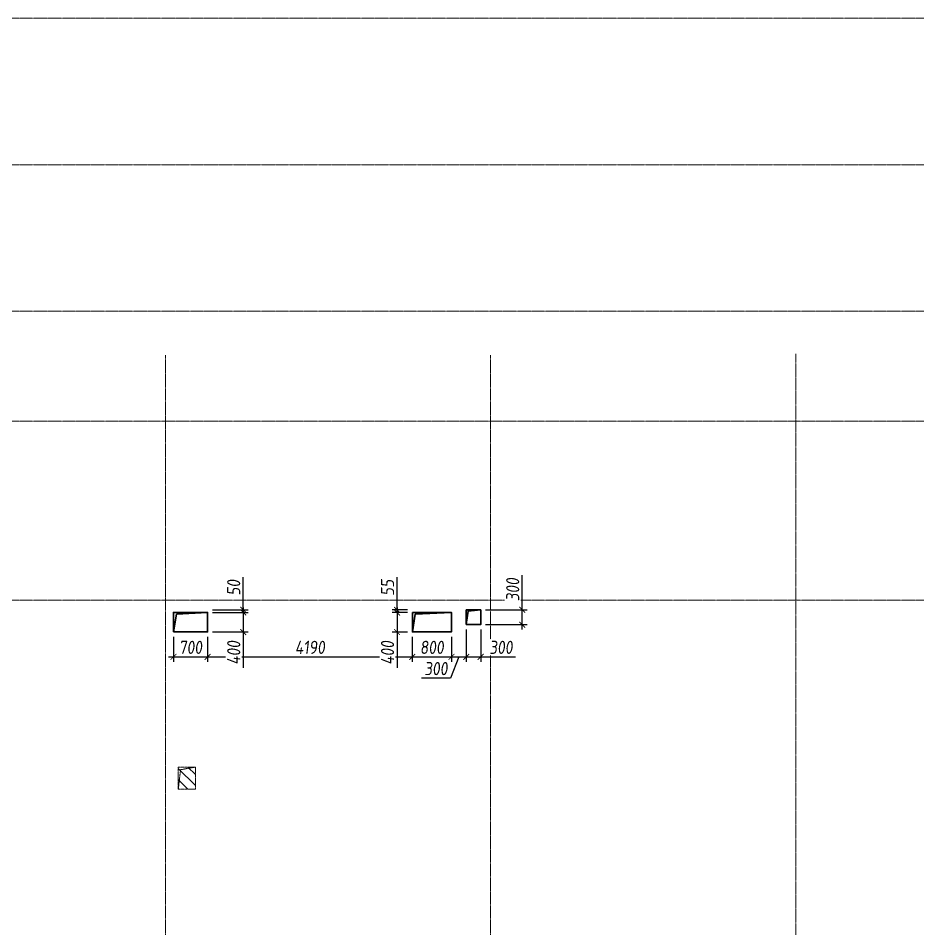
# Model space of a CAD drawing. Header units: millimetres. Extents: x -233751 to 529254, y -907864 to 285890.
# Drawn here: x -24368 to -5832, y 75955 to 94601 of the extents above; entities that cross this region are included whole.
import ezdxf

# ---------------------------------------------------------------- set-up
doc = ezdxf.new("R2010")
doc.units = ezdxf.units.MM
doc.linetypes.add('ADSK_Штриховая_ш2 п1', pattern=[3, 2, -1])
doc.linetypes.add('осевая', pattern=[2, 1.25, -0.25, 0.25, -0.25])
doc.layers.get('0').update_dxf_attribs({"lineweight": 30})
doc.layers.get('Defpoints').update_dxf_attribs({"lineweight": 0})
for name, color, linetype, lineweight in [('КР_Новые отверстия', 5, 'Continuous', 30), ('КР_Оси', 7, 'Continuous', 5), ('КР_Размеры отверстия', 7, 'Continuous', 5), ('КР_Сущ отверстия', 6, 'Continuous', 15)]:
    doc.layers.add(name, color=color, linetype=linetype, lineweight=lineweight)
doc.styles.add('ISOCPEUR', font='isocpeur.ttf', dxfattribs={"width": 0.85, "oblique": 7})
doc.dimstyles.new('R_100', dxfattribs={"dimtxt": 270, "dimasz": 120, "dimexe": 100, "dimexo": 100, "dimgap": 60, "dimtad": 1, "dimdec": 0, "dimrnd": 5, "dimzin": 0, "dimdsep": 46, "dimtxsty": 'ISOCPEUR', "dimblk": 'ARCHTICK', "dimcen": 0, "dimdle": 100, "dimclrd": 256, "dimclre": 256, "dimclrt": 256, "dimadec": 0, "dimazin": 0, "dimtfac": 2, "dimtdec": 0, "dimtmove": 0, "dimatfit": 3, "dimfxl": 1, "dimtvp": 3, "dimtfill": 1, "dimtolj": 1, "dimtzin": 0, "dimarcsym": 0})

# ---------------------------------------------------------------- blocks, each defined once
blk = doc.blocks.new('*U2062')
at = {"color": 0, "linetype": 'ByBlock', "lineweight": -2, "ltscale": 10}
blk.add_line((0, 0), (-74924, 0), dxfattribs=at)
blk = doc.blocks.new('*U2063')
at = {"color": 0, "linetype": 'ByBlock', "lineweight": -2, "ltscale": 10}
blk.add_line((0, 0), (-74924, 0), dxfattribs=at)
blk = doc.blocks.new('*U2064')
at = {"color": 0, "linetype": 'ByBlock', "lineweight": -2, "ltscale": 10}
blk.add_line((0, 0), (-74924, 0), dxfattribs=at)
blk = doc.blocks.new('*U2065')
at = {"color": 0, "linetype": 'ByBlock', "lineweight": -2, "ltscale": 10}
blk.add_line((0, 0), (-74924, 0), dxfattribs=at)
blk = doc.blocks.new('*U2066')
at = {"color": 0, "linetype": 'ByBlock', "lineweight": -2, "ltscale": 10}
blk.add_line((0, 0), (-74924, 0), dxfattribs=at)
blk = doc.blocks.new('*U2078')
at = {"color": 0, "linetype": 'ByBlock', "lineweight": -2, "ltscale": 10}
blk.add_line((0, 0), (0, -34307), dxfattribs=at)
blk = doc.blocks.new('*U2079')
at = {"color": 0, "linetype": 'ByBlock', "lineweight": -2, "ltscale": 10}
blk.add_line((0, 0), (0, -34307), dxfattribs=at)
blk = doc.blocks.new('*U2080')
at = {"color": 0, "linetype": 'ByBlock', "lineweight": -2, "ltscale": 10}
blk.add_line((0, 0), (0, -34307), dxfattribs=at)
blk = doc.blocks.new('_ArchTick')
at = {"color": 0, "linetype": 'ByBlock', "const_width": 0.15}
blk.add_lwpolyline([(-0.5, -0.5), (0.5, 0.5)], dxfattribs=at)
blk = doc.blocks.new('*D1028')
at = {"layer": 'Defpoints', "color": 0, "transparency": 16777216}
for p in [(-21191, 82033), (-20491, 82033)]:
    blk.add_point(p, dxfattribs=at)
at = {"layer": 'КР_Размеры отверстия', "lineweight": -2, "transparency": 16777216}
for p, q in [((-21191, 81933), (-21191, 81423)), ((-20491, 81933), (-20491, 81423)), ((-21291, 81523), (-20391, 81523))]:
    blk.add_line(p, q, dxfattribs=at)
at = {"layer": 'КР_Размеры отверстия', "lineweight": -2, "transparency": 16777216, "xscale": 120, "yscale": 120, "zscale": 120, "rotation": 180}
blk.add_blockref('_ArchTick', (-21191, 81523), dxfattribs=at)
at = {"layer": 'КР_Размеры отверстия', "lineweight": -2, "transparency": 16777216, "xscale": 120, "yscale": 120, "zscale": 120}
blk.add_blockref('_ArchTick', (-20491, 81523), dxfattribs=at)
at = {"layer": 'КР_Размеры отверстия', "transparency": 16777216, "insert": (-20841, 81718), "char_height": 270, "attachment_point": 5, "style": 'ISOCPEUR', "bg_fill": 3, "box_fill_scale": 1.1, "bg_fill_color": 256, "bg_fill_true_color": 13158600, "bg_fill_transparency": 0}
blk.add_mtext('\\A1;700', dxfattribs=at)
at = {"layer": 'Defpoints', "color": 0, "transparency": 16777216}
blk.add_point((-20491, 81523), dxfattribs=at)
blk = doc.blocks.new('*D1029')
at = {"layer": 'Defpoints', "color": 0, "transparency": 16777216}
for p in [(-20491, 82033), (-16301, 82032), (-16301, 81523)]:
    blk.add_point(p, dxfattribs=at)
at = {"layer": 'КР_Размеры отверстия', "lineweight": -2, "transparency": 16777216}
for p, q in [((-20491, 81933), (-20491, 81423)), ((-16301, 81932), (-16301, 81423)), ((-20591, 81523), (-16201, 81523))]:
    blk.add_line(p, q, dxfattribs=at)
at = {"layer": 'КР_Размеры отверстия', "lineweight": -2, "transparency": 16777216, "xscale": 120, "yscale": 120, "zscale": 120, "rotation": 180}
blk.add_blockref('_ArchTick', (-20491, 81523), dxfattribs=at)
at = {"layer": 'КР_Размеры отверстия', "lineweight": -2, "transparency": 16777216, "xscale": 120, "yscale": 120, "zscale": 120}
blk.add_blockref('_ArchTick', (-16301, 81523), dxfattribs=at)
at = {"layer": 'КР_Размеры отверстия', "transparency": 16777216, "insert": (-18396, 81718), "char_height": 270, "attachment_point": 5, "style": 'ISOCPEUR', "bg_fill": 3, "box_fill_scale": 1.1, "bg_fill_color": 256, "bg_fill_true_color": 13158600, "bg_fill_transparency": 0}
blk.add_mtext('\\A1;4190', dxfattribs=at)
blk = doc.blocks.new('*D1030')
at = {"layer": 'Defpoints', "color": 0, "transparency": 16777216}
for p in [(-16301, 82032), (-15501, 82032), (-15501, 81523)]:
    blk.add_point(p, dxfattribs=at)
at = {"layer": 'КР_Размеры отверстия', "lineweight": -2, "transparency": 16777216}
for p, q in [((-16301, 81932), (-16301, 81423)), ((-15501, 81932), (-15501, 81423)), ((-16401, 81523), (-15401, 81523))]:
    blk.add_line(p, q, dxfattribs=at)
at = {"layer": 'КР_Размеры отверстия', "lineweight": -2, "transparency": 16777216, "xscale": 120, "yscale": 120, "zscale": 120, "rotation": 180}
blk.add_blockref('_ArchTick', (-16301, 81523), dxfattribs=at)
at = {"layer": 'КР_Размеры отверстия', "lineweight": -2, "transparency": 16777216, "xscale": 120, "yscale": 120, "zscale": 120}
blk.add_blockref('_ArchTick', (-15501, 81523), dxfattribs=at)
at = {"layer": 'КР_Размеры отверстия', "transparency": 16777216, "insert": (-15901, 81718), "char_height": 270, "attachment_point": 5, "style": 'ISOCPEUR', "bg_fill": 3, "box_fill_scale": 1.1, "bg_fill_color": 256, "bg_fill_true_color": 13158600, "bg_fill_transparency": 0}
blk.add_mtext('\\A1;800', dxfattribs=at)
blk = doc.blocks.new('*D1031')
at = {"layer": 'Defpoints', "color": 0, "transparency": 16777216}
for p in [(-15199, 82183), (-15501, 82032), (-15199, 81523)]:
    blk.add_point(p, dxfattribs=at)
at = {"layer": 'КР_Размеры отверстия', "lineweight": -2, "transparency": 16777216}
for p, q in [((-15199, 82083), (-15199, 81423)), ((-15501, 81932), (-15501, 81423)), ((-15601, 81523), (-15099, 81523)), ((-15350, 81523), (-15522, 81088)), ((-15522, 81088), (-16111, 81088))]:
    blk.add_line(p, q, dxfattribs=at)
at = {"layer": 'КР_Размеры отверстия', "lineweight": -2, "transparency": 16777216, "xscale": 120, "yscale": 120, "zscale": 120}
blk.add_blockref('_ArchTick', (-15199, 81523), dxfattribs=at)
at = {"layer": 'КР_Размеры отверстия', "transparency": 16777216, "insert": (-15817, 81283), "char_height": 270, "attachment_point": 5, "style": 'ISOCPEUR', "bg_fill": 3, "box_fill_scale": 1.1, "bg_fill_color": 256, "bg_fill_true_color": 13158600, "bg_fill_transparency": 0}
blk.add_mtext('\\A1;300', dxfattribs=at)
at = {"layer": 'КР_Размеры отверстия', "lineweight": -2, "transparency": 16777216, "xscale": 120, "yscale": 120, "zscale": 120, "rotation": 180}
blk.add_blockref('_ArchTick', (-15501, 81523), dxfattribs=at)
blk = doc.blocks.new('*D1032')
at = {"layer": 'Defpoints', "color": 0, "transparency": 16777216}
for p in [(-15199, 82183), (-14901, 82183), (-14901, 81523)]:
    blk.add_point(p, dxfattribs=at)
at = {"layer": 'КР_Размеры отверстия', "lineweight": -2, "transparency": 16777216}
for p, q in [((-15199, 82083), (-15199, 81423)), ((-14901, 82083), (-14901, 81423)), ((-15299, 81523), (-14901, 81523)), ((-14901, 81523), (-14191, 81523))]:
    blk.add_line(p, q, dxfattribs=at)
at = {"layer": 'КР_Размеры отверстия', "lineweight": -2, "transparency": 16777216, "xscale": 120, "yscale": 120, "zscale": 120, "rotation": 180}
blk.add_blockref('_ArchTick', (-15199, 81523), dxfattribs=at)
at = {"layer": 'КР_Размеры отверстия', "lineweight": -2, "transparency": 16777216, "xscale": 120, "yscale": 120, "zscale": 120}
blk.add_blockref('_ArchTick', (-14901, 81523), dxfattribs=at)
at = {"layer": 'КР_Размеры отверстия', "transparency": 16777216, "insert": (-14486, 81718), "char_height": 270, "attachment_point": 5, "style": 'ISOCPEUR', "bg_fill": 3, "box_fill_scale": 1.1, "bg_fill_color": 256, "bg_fill_true_color": 13158600, "bg_fill_transparency": 0}
blk.add_mtext('\\A1;300', dxfattribs=at)
blk = doc.blocks.new('*D1071')
at = {"layer": 'Defpoints', "color": 0, "transparency": 16777216}
for p in [(-20491, 82486), (-20491, 82433), (-19762, 82486)]:
    blk.add_point(p, dxfattribs=at)
at = {"layer": 'КР_Размеры отверстия', "lineweight": -2, "transparency": 16777216}
for p, q in [((-19762, 82486), (-19762, 83154)), ((-20391, 82486), (-19662, 82486)), ((-20391, 82433), (-19662, 82433)), ((-19762, 82433), (-19762, 82486)), ((-19762, 82433), (-19762, 82313))]:
    blk.add_line(p, q, dxfattribs=at)
at = {"layer": 'КР_Размеры отверстия', "lineweight": -2, "transparency": 16777216, "xscale": 120, "yscale": 120, "zscale": 120}
for p, rotation in [((-19762, 82486), 270), ((-19762, 82433), 90)]:
    blk.add_blockref('_ArchTick', p, dxfattribs=dict(at, rotation=rotation))
at = {"layer": 'КР_Размеры отверстия', "transparency": 16777216, "insert": (-19957, 82940), "char_height": 270, "attachment_point": 5, "rotation": 90, "style": 'ISOCPEUR', "bg_fill": 3, "box_fill_scale": 1.1, "bg_fill_color": 256, "bg_fill_true_color": 13158600, "bg_fill_transparency": 0}
blk.add_mtext('\\A1;50', dxfattribs=at)
blk = doc.blocks.new('*D1072')
at = {"layer": 'Defpoints', "color": 0, "transparency": 16777216}
for p in [(-20491, 82433), (-20491, 82033), (-19762, 82033)]:
    blk.add_point(p, dxfattribs=at)
at = {"layer": 'КР_Размеры отверстия', "lineweight": -2, "transparency": 16777216}
for p, q in [((-20391, 82433), (-19662, 82433)), ((-19762, 82533), (-19762, 82033)), ((-20391, 82033), (-19662, 82033)), ((-19762, 82033), (-19762, 81301))]:
    blk.add_line(p, q, dxfattribs=at)
at = {"layer": 'КР_Размеры отверстия', "lineweight": -2, "transparency": 16777216, "xscale": 120, "yscale": 120, "zscale": 120}
for p, rotation in [((-19762, 82433), 90), ((-19762, 82033), 270)]:
    blk.add_blockref('_ArchTick', p, dxfattribs=dict(at, rotation=rotation))
at = {"layer": 'КР_Размеры отверстия', "transparency": 16777216, "insert": (-19957, 81607), "char_height": 270, "attachment_point": 5, "rotation": 90, "style": 'ISOCPEUR', "bg_fill": 3, "box_fill_scale": 1.1, "bg_fill_color": 256, "bg_fill_true_color": 13158600, "bg_fill_transparency": 0}
blk.add_mtext('\\A1;400', dxfattribs=at)
blk = doc.blocks.new('*D1073')
at = {"layer": 'Defpoints', "color": 0, "transparency": 16777216}
for p in [(-16301, 82432), (-16614, 82032), (-16301, 82032)]:
    blk.add_point(p, dxfattribs=at)
at = {"layer": 'КР_Размеры отверстия', "lineweight": -2, "transparency": 16777216}
for p, q in [((-16401, 82432), (-16714, 82432)), ((-16614, 82532), (-16614, 82032)), ((-16401, 82032), (-16714, 82032)), ((-16614, 82032), (-16614, 81300))]:
    blk.add_line(p, q, dxfattribs=at)
at = {"layer": 'КР_Размеры отверстия', "lineweight": -2, "transparency": 16777216, "xscale": 120, "yscale": 120, "zscale": 120}
for p, rotation in [((-16614, 82432), 90), ((-16614, 82032), 270)]:
    blk.add_blockref('_ArchTick', p, dxfattribs=dict(at, rotation=rotation))
at = {"layer": 'КР_Размеры отверстия', "transparency": 16777216, "insert": (-16809, 81606), "char_height": 270, "attachment_point": 5, "rotation": 90, "style": 'ISOCPEUR', "bg_fill": 3, "box_fill_scale": 1.1, "bg_fill_color": 256, "bg_fill_true_color": 13158600, "bg_fill_transparency": 0}
blk.add_mtext('\\A1;400', dxfattribs=at)
blk = doc.blocks.new('*D1074')
at = {"layer": 'Defpoints', "color": 0, "transparency": 16777216}
for p in [(-14901, 82486), (-14051, 82486), (-14901, 82183)]:
    blk.add_point(p, dxfattribs=at)
at = {"layer": 'КР_Размеры отверстия', "lineweight": -2, "transparency": 16777216}
for p, q in [((-14051, 82486), (-14051, 83195)), ((-14801, 82486), (-13951, 82486)), ((-14051, 82083), (-14051, 82486)), ((-14801, 82183), (-13951, 82183))]:
    blk.add_line(p, q, dxfattribs=at)
at = {"layer": 'КР_Размеры отверстия', "lineweight": -2, "transparency": 16777216, "xscale": 120, "yscale": 120, "zscale": 120}
for p, rotation in [((-14051, 82486), 90), ((-14051, 82183), 270)]:
    blk.add_blockref('_ArchTick', p, dxfattribs=dict(at, rotation=rotation))
at = {"layer": 'КР_Размеры отверстия', "transparency": 16777216, "insert": (-14246, 82900), "char_height": 270, "attachment_point": 5, "rotation": 90, "style": 'ISOCPEUR', "bg_fill": 3, "box_fill_scale": 1.1, "bg_fill_color": 256, "bg_fill_true_color": 13158600, "bg_fill_transparency": 0}
blk.add_mtext('\\A1;300', dxfattribs=at)
blk = doc.blocks.new('*D1075')
at = {"layer": 'Defpoints', "color": 0, "transparency": 16777216}
for p in [(-16614, 82486), (-16301, 82486), (-16301, 82432)]:
    blk.add_point(p, dxfattribs=at)
at = {"layer": 'КР_Размеры отверстия', "lineweight": -2, "transparency": 16777216}
for p, q in [((-16614, 82486), (-16614, 83154)), ((-16401, 82486), (-16714, 82486)), ((-16401, 82432), (-16714, 82432)), ((-16614, 82432), (-16614, 82486)), ((-16614, 82432), (-16614, 82312))]:
    blk.add_line(p, q, dxfattribs=at)
at = {"layer": 'КР_Размеры отверстия', "lineweight": -2, "transparency": 16777216, "xscale": 120, "yscale": 120, "zscale": 120}
for p, rotation in [((-16614, 82486), 270), ((-16614, 82432), 90)]:
    blk.add_blockref('_ArchTick', p, dxfattribs=dict(at, rotation=rotation))
at = {"layer": 'КР_Размеры отверстия', "transparency": 16777216, "insert": (-16809, 82940), "char_height": 270, "attachment_point": 5, "rotation": 90, "style": 'ISOCPEUR', "bg_fill": 3, "box_fill_scale": 1.1, "bg_fill_color": 256, "bg_fill_true_color": 13158600, "bg_fill_transparency": 0}
blk.add_mtext('\\A1;55', dxfattribs=at)

msp = doc.modelspace()

# ---------------------------------------------------------------- hatches: boundary and pattern name
at = {"layer": 'КР_Сущ отверстия'}
h = msp.add_hatch(dxfattribs=at)
h.set_pattern_fill('ANSI31', scale=50, angle=90)
h.paths.add_polyline_path([(-20740.7, 79265.7), (-21090.7, 79265.7), (-21090.7, 78815.7), (-20740.7, 78815.7)])

# ---------------------------------------------------------------- linework, layer by layer
at = {"layer": 'КР_Новые отверстия'}
for points in [[(-21190.7, 82033.4), (-20490.7, 82033.4), (-20490.7, 82433.4), (-21190.7, 82433.4)], [(-16300.7, 82433.4), (-15500.7, 82433.4), (-15500.7, 82033.4), (-16300.7, 82033.4)], [(-15198.8, 82185), (-14900.7, 82185), (-14900.7, 82485.7), (-15198.8, 82485.7)]]:
    msp.add_lwpolyline(points, close=True, dxfattribs=at)
for points in [[(-21190.7, 82033.4), (-21127.6, 82397.2), (-20490.7, 82433.4)], [(-16300.7, 82033.4), (-16246, 82397.1), (-15500.7, 82433.4)], [(-15198.8, 82185), (-15161.5, 82459.5), (-14900.7, 82485.7)]]:
    msp.add_lwpolyline(points, dxfattribs=at)
at = {"layer": 'КР_Сущ отверстия', "linetype": 'ADSK_Штриховая_ш2 п1'}
msp.add_lwpolyline([(-21090.7, 79265.7), (-20740.7, 79265.7), (-20740.7, 78815.7), (-21090.7, 78815.7)], close=True, dxfattribs=at)
msp.add_lwpolyline([(-21090.7, 78815.7), (-21045.3, 79213.6), (-20740.7, 79265.7)], dxfattribs=at)

# ---------------------------------------------------------------- block references
at = {"layer": 'КР_Оси', "linetype": 'осевая'}
for name, p in [('*U2066', (-5832.3, 94600.7)), ('*U2065', (-5832.3, 91600.7)), ('*U2064', (-5832.3, 88600.7)), ('*U2078', (-21350.7, 87701.9)), ('*U2079', (-14700.7, 87701.9)), ('*U2080', (-8450.7, 87726.9)), ('*U2063', (-5832.3, 86350.7)), ('*U2062', (-5832.3, 82685.7))]:
    msp.add_blockref(name, p, dxfattribs=at)

# ---------------------------------------------------------------- next in the draw order: dimensions: what is measured, and where the dimension line sits
at = {"layer": 'КР_Размеры отверстия'}
dim = msp.add_linear_dim(base=(-19761.8, 82485.7), p1=(-20490.7, 82433.4), p2=(-20490.7, 82485.7), angle=90, dimstyle='R_100', override={"dimpost": '\\X'}, dxfattribs=at)
dim.commit()
dim.dimension.update_dxf_attribs({"geometry": '*D1071', "text_midpoint": (-19956.8, 82940)})
dim = msp.add_linear_dim(base=(-20490.7, 81523.4), p1=(-21190.7, 82033.4), p2=(-20490.7, 82033.4), dimstyle='R_100', override={"dimpost": '\\X'}, dxfattribs=at)
dim.commit()
dim.dimension.update_dxf_attribs({"geometry": '*D1028', "text_midpoint": (-20840.7, 81718.4)})

# ---------------------------------------------------------------- next in the draw order: dimensions: what is measured, and where the dimension line sits
dim = msp.add_linear_dim(base=(-16300.7, 81523.4), p1=(-20490.7, 82033.4), p2=(-16300.7, 82032.2), dimstyle='R_100', override={"dimpost": '\\X'}, dxfattribs=at)
dim.commit()
dim.dimension.update_dxf_attribs({"geometry": '*D1029', "text_midpoint": (-18395.7, 81718.4)})

# ---------------------------------------------------------------- next in the draw order: dimensions: what is measured, and where the dimension line sits
dim = msp.add_linear_dim(base=(-19761.8, 82033.4), p1=(-20490.7, 82433.4), p2=(-20490.7, 82033.4), angle=90, dimstyle='R_100', override={"dimpost": '\\X'}, dxfattribs=at)
dim.commit()
dim.dimension.update_dxf_attribs({"geometry": '*D1072', "text_midpoint": (-19956.8, 81607.3)})
dim = msp.add_linear_dim(base=(-15500.7, 81523.4), p1=(-16300.7, 82032.2), p2=(-15500.7, 82032.2), dimstyle='R_100', override={"dimpost": '\\X'}, dxfattribs=at)
dim.commit()
dim.dimension.update_dxf_attribs({"geometry": '*D1030', "text_midpoint": (-15900.7, 81718.4)})

# ---------------------------------------------------------------- next in the draw order: dimensions: what is measured, and where the dimension line sits
dim = msp.add_linear_dim(base=(-16614, 82032.2), p1=(-16300.7, 82432.2), p2=(-16300.7, 82032.2), angle=90, dimstyle='R_100', override={"dimpost": '\\X'}, dxfattribs=at)
dim.commit()
dim.dimension.update_dxf_attribs({"geometry": '*D1073', "text_midpoint": (-16809, 81606.2)})
dim = msp.add_linear_dim(base=(-15198.8, 81523.4), p1=(-15500.7, 82032.2), p2=(-15198.8, 82183.3), dimstyle='R_100', override={"dimpost": '\\X', "dimtmove": 1}, dxfattribs=at)
dim.commit()
dim.dimension.update_dxf_attribs({"geometry": '*D1031', "text_midpoint": (-15582.2, 81087.8), "dimtype": 160})

# ---------------------------------------------------------------- next in the draw order: dimensions: what is measured, and where the dimension line sits
dim = msp.add_linear_dim(base=(-16613.9987, 82485.6825), p1=(-16300.6975, 82432.2475), p2=(-16300.6975, 82485.6825), angle=90, dimstyle='R_100', override={"dimpost": '\\X'}, dxfattribs=at)
dim.commit()
dim.dimension.update_dxf_attribs({"geometry": '*D1075', "text_midpoint": (-16808.9987, 82939.9584)})
dim = msp.add_linear_dim(base=(-14900.7, 81523.4), p1=(-15198.8, 82183.3), p2=(-14900.7, 82183.3), dimstyle='R_100', override={"dimpost": '\\X'}, dxfattribs=at)
dim.commit()
dim.dimension.update_dxf_attribs({"geometry": '*D1032', "text_midpoint": (-14486.1, 81718.4)})

# ---------------------------------------------------------------- next in the draw order: dimensions: what is measured, and where the dimension line sits
dim = msp.add_linear_dim(base=(-14051.1, 82485.7), p1=(-14900.7, 82183.3), p2=(-14900.7, 82485.7), angle=90, dimstyle='R_100', override={"dimpost": '\\X'}, dxfattribs=at)
dim.commit()
dim.dimension.update_dxf_attribs({"geometry": '*D1074', "text_midpoint": (-14246.1, 82900.3)})

doc.saveas('drawing.dxf')
